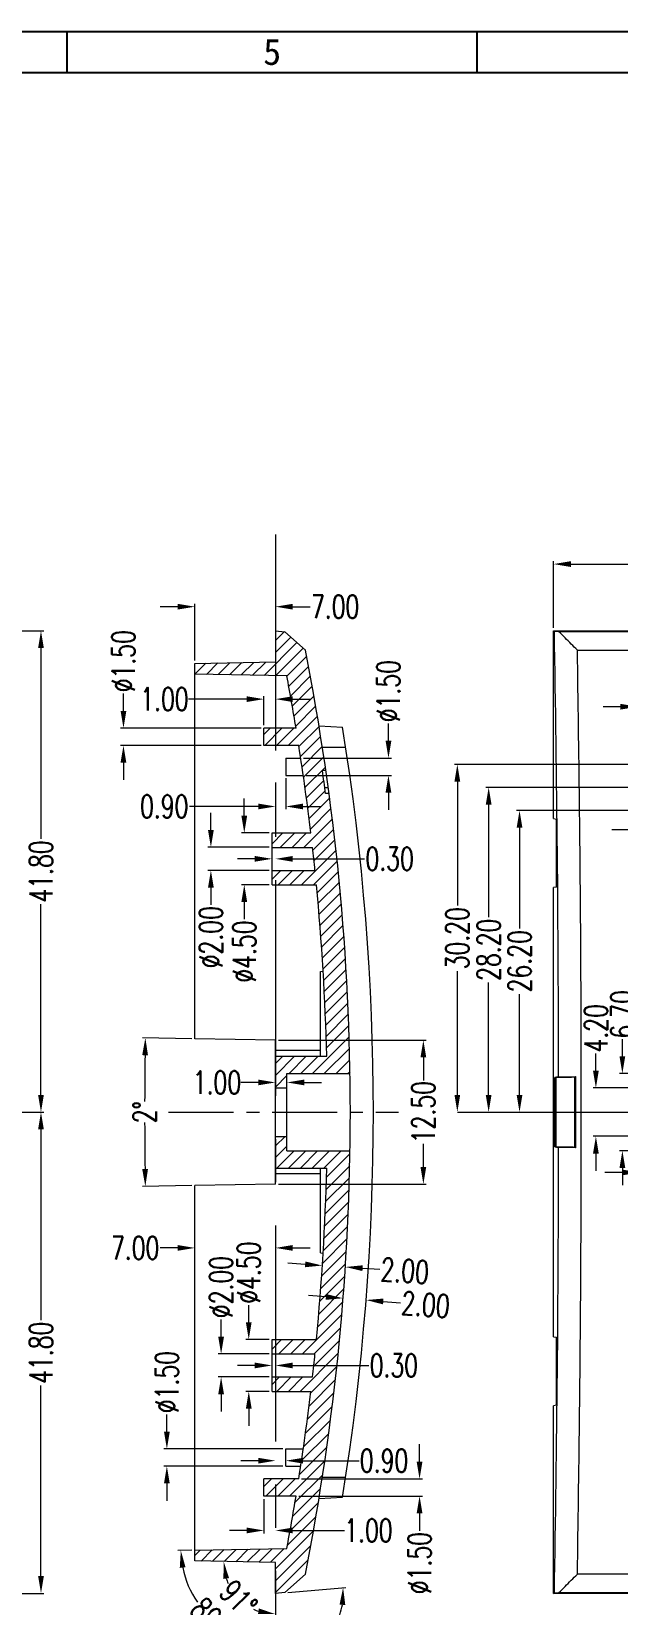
# Model space of a CAD drawing. Header units: millimetres. Extents: x 1179 to 2103, y 2567 to 2779.
# Drawn here: x 1949.9 to 2000.9, y 2638.7 to 2775.4 of the extents above; entities that cross this region are included whole.
import ezdxf
from ezdxf.enums import TextEntityAlignment as Align

# ---------------------------------------------------------------- set-up
doc = ezdxf.new("R2010")
doc.units = ezdxf.units.MM
doc.linetypes.add('CENTER', pattern=[0.6, 0.375, -0.075, 0.075, -0.075])
doc.layers.get('0').update_dxf_attribs({"linetype": 'CONTINUOUS'})
doc.layers.get('Defpoints').update_dxf_attribs({"linetype": 'CONTINUOUS'})
doc.layers.add('dim', color=82, linetype='CONTINUOUS', lineweight=9)
doc.layers.add('part', color=7, linetype='CONTINUOUS', lineweight=20)
doc.styles.get("Standard").update_dxf_attribs({"font": 'romans.shx', "width": 0.7})
doc.styles.add('宋体', font='SimSun.ttf', dxfattribs={"width": 0.7})
doc.dimstyles.new('02', dxfattribs={"dimscale": 0.5, "dimtxt": 4, "dimasz": 3, "dimexe": 0.5, "dimexo": 0.5, "dimgap": 0.09, "dimtad": 0, "dimzin": 0, "dimdsep": 46, "dimtxsty": 'Standard', "dimcen": 0, "dimclrd": 256, "dimclre": 256, "dimclrt": 6, "dimazin": 2, "dimtp": 0.01, "dimtm": 0.01, "dimtfac": 1, "dimtofl": 0, "dimtmove": 0, "dimatfit": 0, "dimfxl": 0, "dimtolj": 1, "dimtzin": 0, "dimlwd": -1, "dimlwe": -1, "dimarcsym": 0})

# ---------------------------------------------------------------- blocks, each defined once
blk = doc.blocks.new('ca3')
for p, q in [((210, 287), (210, 292)), ((260, 287), (260, 292))]:
    blk.add_line(p, q)
for points in [[(5, 292), (415, 292), (415, 5), (5, 5)], [(10, 287), (410, 287), (410, 10), (10, 10)]]:
    blk.add_lwpolyline(points, close=True)
at = {"style": '宋体'}
blk.add_text('5', height=3.2, dxfattribs=at).set_placement((235, 289.5), align=Align.MIDDLE)
blk = doc.blocks.new('*D354')
at = {"layer": 'Defpoints', "color": 0}
for p in [(3656.45, -1273.24), (3664.15, -1273.24), (3656.45, -1278.48)]:
    blk.add_point(p, dxfattribs=at)
at = {"layer": 'dim'}
for p, q in [((3656.45, -1273.49), (3656.45, -1278.73)), ((3664.15, -1273.49), (3664.15, -1278.73)), ((3654.95, -1278.48), (3653.45, -1278.48)), ((3665.65, -1278.48), (3667.15, -1278.48))]:
    blk.add_line(p, q, dxfattribs=at)
for points in [[(3654.95, -1278.23), (3654.95, -1278.73), (3656.45, -1278.48)], [(3665.65, -1278.23), (3665.65, -1278.73), (3664.15, -1278.48)]]:
    blk.add_solid(points, dxfattribs=at)
at = {"layer": 'dim', "color": 6, "insert": (3669.33, -1278.48), "char_height": 2, "attachment_point": 5}
blk.add_mtext('\\A1;7.70', dxfattribs=at)
blk = doc.blocks.new('*D333')
at = {"layer": 'Defpoints', "color": 0}
for p in [(3652.67, -1271.14), (3659.8, -1271.14), (3659.8, -1275.34)]:
    blk.add_point(p, dxfattribs=at)
at = {"layer": 'dim'}
for p, q in [((3652.67, -1269.64), (3652.67, -1268.14)), ((3659.55, -1271.14), (3652.42, -1271.14)), ((3659.55, -1275.34), (3652.42, -1275.34)), ((3652.67, -1276.84), (3652.67, -1278.34))]:
    blk.add_line(p, q, dxfattribs=at)
for points in [[(3652.42, -1269.64), (3652.92, -1269.64), (3652.67, -1271.14)], [(3652.42, -1276.84), (3652.92, -1276.84), (3652.67, -1275.34)]]:
    blk.add_solid(points, dxfattribs=at)
at = {"layer": 'dim', "color": 6, "insert": (3652.67, -1265.96), "char_height": 2, "attachment_point": 5, "rotation": 90}
blk.add_mtext('\\A1;4.20', dxfattribs=at)
blk = doc.blocks.new('*D334')
at = {"layer": 'Defpoints', "color": 0}
for p in [(3654.97, -1269.89), (3660.3, -1269.89), (3659.8, -1276.59)]:
    blk.add_point(p, dxfattribs=at)
at = {"layer": 'dim'}
for p, q in [((3654.97, -1268.39), (3654.97, -1266.89)), ((3660.05, -1269.89), (3654.72, -1269.89)), ((3659.55, -1276.59), (3654.72, -1276.59)), ((3654.97, -1278.09), (3654.97, -1279.59))]:
    blk.add_line(p, q, dxfattribs=at)
for points in [[(3654.72, -1268.39), (3655.22, -1268.39), (3654.97, -1269.89)], [(3654.72, -1278.09), (3655.22, -1278.09), (3654.97, -1276.59)]]:
    blk.add_solid(points, dxfattribs=at)
at = {"layer": 'dim', "color": 6, "insert": (3654.97, -1264.75), "char_height": 2, "attachment_point": 5, "rotation": 90}
blk.add_mtext('\\A1;6.70', dxfattribs=at)
blk = doc.blocks.new('*D335')
at = {"layer": 'Defpoints', "color": 0}
for p in [(3657.05, -1247.04), (3646.04, -1273.24), (3646.04, -1273.24)]:
    blk.add_point(p, dxfattribs=at)
at = {"layer": 'dim'}
for p, q in [((3656.8, -1247.04), (3645.79, -1247.04)), ((3646.04, -1248.54), (3646.04, -1257.3)), ((3646.04, -1271.74), (3646.04, -1262.99))]:
    blk.add_line(p, q, dxfattribs=at)
for points in [[(3645.79, -1248.54), (3646.29, -1248.54), (3646.04, -1247.04)], [(3645.79, -1271.74), (3646.29, -1271.74), (3646.04, -1273.24)]]:
    blk.add_solid(points, dxfattribs=at)
at = {"layer": 'dim', "color": 6, "insert": (3646.04, -1260.14), "char_height": 2, "attachment_point": 5, "rotation": 90}
blk.add_mtext('\\A1;26.20', dxfattribs=at)
blk = doc.blocks.new('*D336')
at = {"layer": 'Defpoints', "color": 0}
for p in [(3656.3, -1245.04), (3643.36, -1273.24), (3643.36, -1273.24)]:
    blk.add_point(p, dxfattribs=at)
at = {"layer": 'dim'}
for p, q in [((3656.05, -1245.04), (3643.11, -1245.04)), ((3643.36, -1246.54), (3643.36, -1256.3)), ((3643.36, -1271.74), (3643.36, -1261.99))]:
    blk.add_line(p, q, dxfattribs=at)
for points in [[(3643.11, -1246.54), (3643.61, -1246.54), (3643.36, -1245.04)], [(3643.11, -1271.74), (3643.61, -1271.74), (3643.36, -1273.24)]]:
    blk.add_solid(points, dxfattribs=at)
at = {"layer": 'dim', "color": 6, "insert": (3643.36, -1259.14), "char_height": 2, "attachment_point": 5, "rotation": 90}
blk.add_mtext('\\A1;28.20', dxfattribs=at)
blk = doc.blocks.new('*D337')
at = {"layer": 'Defpoints', "color": 0}
for p in [(3657.8, -1243.04), (3640.64, -1273.24), (3640.64, -1273.24)]:
    blk.add_point(p, dxfattribs=at)
at = {"layer": 'dim'}
for p, q in [((3657.55, -1243.04), (3640.39, -1243.04)), ((3640.64, -1244.54), (3640.64, -1255.3)), ((3640.64, -1271.74), (3640.64, -1260.99))]:
    blk.add_line(p, q, dxfattribs=at)
for points in [[(3640.39, -1244.54), (3640.89, -1244.54), (3640.64, -1243.04)], [(3640.39, -1271.74), (3640.89, -1271.74), (3640.64, -1273.24)]]:
    blk.add_solid(points, dxfattribs=at)
at = {"layer": 'dim', "color": 6, "insert": (3640.64, -1258.14), "char_height": 2, "attachment_point": 5, "rotation": 90}
blk.add_mtext('\\A1;30.20', dxfattribs=at)
blk = doc.blocks.new('*D338')
at = {"layer": 'Defpoints', "color": 0}
for p in [(3657.05, -1247.04), (3658.55, -1247.04), (3658.55, -1248.72)]:
    blk.add_point(p, dxfattribs=at)
at = {"layer": 'dim'}
for p, q in [((3657.05, -1247.29), (3657.05, -1248.97)), ((3658.55, -1247.29), (3658.55, -1248.97)), ((3655.55, -1248.72), (3654.05, -1248.72)), ((3660.05, -1248.72), (3661.55, -1248.72))]:
    blk.add_line(p, q, dxfattribs=at)
for points in [[(3655.55, -1248.47), (3655.55, -1248.97), (3657.05, -1248.72)], [(3660.05, -1248.47), (3660.05, -1248.97), (3658.55, -1248.72)]]:
    blk.add_solid(points, dxfattribs=at)
at = {"layer": 'dim', "color": 6, "insert": (3663.63, -1248.72), "char_height": 2, "attachment_point": 5}
blk.add_mtext('\\A1;1.50', dxfattribs=at)
blk = doc.blocks.new('*D339')
at = {"layer": 'Defpoints', "color": 0}
for p in [(3659.3, -1238.03), (3656.3, -1245.04), (3659.3, -1245.04)]:
    blk.add_point(p, dxfattribs=at)
at = {"layer": 'dim'}
for p, q in [((3654.8, -1238.03), (3653.3, -1238.03)), ((3656.3, -1244.79), (3656.3, -1237.78)), ((3659.3, -1244.79), (3659.3, -1237.78)), ((3660.8, -1238.03), (3662.3, -1238.03))]:
    blk.add_line(p, q, dxfattribs=at)
for points in [[(3654.8, -1237.78), (3654.8, -1238.28), (3656.3, -1238.03)], [(3660.8, -1237.78), (3660.8, -1238.28), (3659.3, -1238.03)]]:
    blk.add_solid(points, dxfattribs=at)
at = {"layer": 'dim', "color": 6, "insert": (3664.48, -1238.03), "char_height": 2, "attachment_point": 5}
blk.add_mtext('\\A1;3.00', dxfattribs=at)
blk = doc.blocks.new('*D344')
at = {"layer": 'Defpoints', "color": 0}
for p in [(3690.8, -1225.64), (3690.8, -1225.64), (3649, -1231.44)]:
    blk.add_point(p, dxfattribs=at)
at = {"layer": 'dim'}
for p, q in [((3649, -1231.19), (3649, -1225.39)), ((3650.5, -1225.64), (3667.06, -1225.64)), ((3689.3, -1225.64), (3672.75, -1225.64))]:
    blk.add_line(p, q, dxfattribs=at)
for points in [[(3650.5, -1225.39), (3650.5, -1225.89), (3649, -1225.64)], [(3689.3, -1225.39), (3689.3, -1225.89), (3690.8, -1225.64)]]:
    blk.add_solid(points, dxfattribs=at)
at = {"layer": 'dim', "color": 6, "insert": (3669.9, -1225.64), "char_height": 2, "attachment_point": 5}
blk.add_mtext('\\A1;41.80', dxfattribs=at)
blk = doc.blocks.new('*D292')
at = {"layer": 'Defpoints', "color": 0}
for p in [(3624.85, -1223.08), (3624.85, -1315.04), (3625.66, -1314.97), (3627.94, -1320.05), (3624.85, -1323.4)]:
    blk.add_point(p, dxfattribs=at)
at = {"layer": 'dim'}
blk.add_line((3625.91, -1314.95), (3630.96, -1314.51), dxfattribs=at)
for start, end in [(333.0426, 350.3696), (284.6304, 301.9574)]:
    blk.add_arc((3624.85, -1315.04), 5.89, start, end, dxfattribs=at)
for points in [[(3630.41, -1316.02), (3630.91, -1316.04), (3630.72, -1314.53)], [(3626.37, -1320.99), (3626.3, -1320.49), (3624.85, -1320.93)]]:
    blk.add_solid(points, dxfattribs=at)
at = {"layer": 'dim', "color": 6, "insert": (3629.19, -1319.02), "char_height": 2, "attachment_point": 5, "rotation": 47.5}
blk.add_mtext('\\A1;95°', dxfattribs=at)
blk = doc.blocks.new('*D291')
at = {"layer": 'Defpoints', "color": 0}
for p in [(3624.85, -1223.08), (3617.85, -1311.28), (3625.84, -1311.14), (3617.78, -1315.35), (3624.85, -1323.4)]:
    blk.add_point(p, dxfattribs=at)
at = {"layer": 'dim'}
blk.add_line((3617.6, -1311.28), (3616.38, -1311.31), dxfattribs=at)
for start, end in [(191.4704, 214.4294), (236.5706, 259.5296)]:
    blk.add_arc((3624.85, -1311.16), 8.22, start, end, dxfattribs=at)
for points in [[(3616.54, -1312.82), (3617.04, -1312.77), (3616.63, -1311.3)], [(3623.38, -1318.99), (3623.33, -1319.49), (3624.85, -1319.38)]]:
    blk.add_solid(points, dxfattribs=at)
at = {"layer": 'dim', "color": 6, "insert": (3619.09, -1317.02), "char_height": 2, "attachment_point": 5, "rotation": 315.5}
blk.add_mtext('\\A1;89°', dxfattribs=at)
blk = doc.blocks.new('*D290')
at = {"layer": 'Defpoints', "color": 0}
for p in [(3624.85, -1223.08), (3617.85, -1312.22), (3624.85, -1312.34), (3620.93, -1314.54), (3624.85, -1323.4)]:
    blk.add_point(p, dxfattribs=at)
at = {"layer": 'dim'}
for start, end in [(198.2065, 203.9471), (245.0529, 250.7935)]:
    blk.add_arc((3624.85, -1312.34), 4.5, start, end, dxfattribs=at)
for points in [[(3620.33, -1313.78), (3620.82, -1313.71), (3620.35, -1312.26)], [(3623.41, -1316.34), (3623.33, -1316.83), (3624.85, -1316.84)]]:
    blk.add_solid(points, dxfattribs=at)
at = {"layer": 'dim', "color": 6, "insert": (3621.64, -1315.49), "char_height": 2, "attachment_point": 5, "rotation": 314.5}
blk.add_mtext('\\A1;91°', dxfattribs=at)
blk = doc.blocks.new('*D289')
at = {"layer": 'Defpoints', "color": 0}
for p in [(3626.87, -1305.09), (3626.63, -1306.59), (3637.36, -1306.59)]:
    blk.add_point(p, dxfattribs=at)
at = {"layer": 'dim'}
for p, q in [((3637.36, -1303.59), (3637.36, -1302.09)), ((3627.12, -1305.09), (3637.61, -1305.09)), ((3626.88, -1306.59), (3637.61, -1306.59)), ((3637.36, -1308.09), (3637.36, -1309.59))]:
    blk.add_line(p, q, dxfattribs=at)
for points in [[(3637.11, -1303.59), (3637.61, -1303.59), (3637.36, -1305.09)], [(3637.11, -1308.09), (3637.61, -1308.09), (3637.36, -1306.59)]]:
    blk.add_solid(points, dxfattribs=at)
at = {"layer": 'dim', "color": 6, "insert": (3637.36, -1312.4), "char_height": 2, "attachment_point": 5, "rotation": 90}
blk.add_mtext('\\A1;%%c1.50', dxfattribs=at)
blk = doc.blocks.new('*D288')
at = {"layer": 'Defpoints', "color": 0}
for p in [(3615.42, -1302.49), (3625.75, -1302.49), (3625.75, -1303.99)]:
    blk.add_point(p, dxfattribs=at)
at = {"layer": 'dim'}
for p, q in [((3615.42, -1300.99), (3615.42, -1299.49)), ((3625.5, -1302.49), (3615.17, -1302.49)), ((3625.5, -1303.99), (3615.17, -1303.99)), ((3615.42, -1305.49), (3615.42, -1306.99))]:
    blk.add_line(p, q, dxfattribs=at)
for points in [[(3615.17, -1300.99), (3615.67, -1300.99), (3615.42, -1302.49)], [(3615.17, -1305.49), (3615.67, -1305.49), (3615.42, -1303.99)]]:
    blk.add_solid(points, dxfattribs=at)
at = {"layer": 'dim', "color": 6, "insert": (3615.42, -1296.68), "char_height": 2, "attachment_point": 5, "rotation": 90}
blk.add_mtext('\\A1;%%c1.50', dxfattribs=at)
blk = doc.blocks.new('*D287')
at = {"layer": 'Defpoints', "color": 0}
for p in [(3623.85, -1306.59), (3624.85, -1309.57), (3624.85, -1309.57)]:
    blk.add_point(p, dxfattribs=at)
at = {"layer": 'dim'}
for p, q in [((3623.85, -1306.84), (3623.85, -1309.82)), ((3622.35, -1309.57), (3620.85, -1309.57)), ((3626.35, -1309.57), (3630.84, -1309.57))]:
    blk.add_line(p, q, dxfattribs=at)
for points in [[(3622.35, -1309.32), (3622.35, -1309.82), (3623.85, -1309.57)], [(3626.35, -1309.32), (3626.35, -1309.82), (3624.85, -1309.57)]]:
    blk.add_solid(points, dxfattribs=at)
at = {"layer": 'dim', "color": 6, "insert": (3632.92, -1309.57), "char_height": 2, "attachment_point": 5}
blk.add_mtext('\\A1;1.00', dxfattribs=at)
blk = doc.blocks.new('*D286')
at = {"layer": 'Defpoints', "color": 0}
for p in [(3624.85, -1303.51), (3625.75, -1303.51), (3625.75, -1303.51)]:
    blk.add_point(p, dxfattribs=at)
at = {"layer": 'dim'}
for p, q in [((3623.35, -1303.51), (3621.85, -1303.51)), ((3627.25, -1303.51), (3632.11, -1303.51))]:
    blk.add_line(p, q, dxfattribs=at)
for points in [[(3623.35, -1303.26), (3623.35, -1303.76), (3624.85, -1303.51)], [(3627.25, -1303.26), (3627.25, -1303.76), (3625.75, -1303.51)]]:
    blk.add_solid(points, dxfattribs=at)
at = {"layer": 'dim', "color": 6, "insert": (3634.28, -1303.51), "char_height": 2, "attachment_point": 5}
blk.add_mtext('\\A1;0.90', dxfattribs=at)
blk = doc.blocks.new('*D285')
at = {"layer": 'Defpoints', "color": 0}
for p in [(3624.55, -1295.24), (3624.85, -1295.24), (3624.85, -1295.24)]:
    blk.add_point(p, dxfattribs=at)
at = {"layer": 'dim'}
for p, q in [((3623.05, -1295.24), (3621.55, -1295.24)), ((3626.35, -1295.24), (3632.95, -1295.24))]:
    blk.add_line(p, q, dxfattribs=at)
for points in [[(3623.05, -1294.99), (3623.05, -1295.49), (3624.55, -1295.24)], [(3626.35, -1294.99), (3626.35, -1295.49), (3624.85, -1295.24)]]:
    blk.add_solid(points, dxfattribs=at)
at = {"layer": 'dim', "color": 6, "insert": (3635.13, -1295.24), "char_height": 2, "attachment_point": 5}
blk.add_mtext('\\A1;0.30', dxfattribs=at)
blk = doc.blocks.new('*D284')
at = {"layer": 'Defpoints', "color": 0}
for p in [(3624.55, -1292.99), (3622.53, -1297.49), (3624.55, -1297.49)]:
    blk.add_point(p, dxfattribs=at)
at = {"layer": 'dim'}
for p, q in [((3622.53, -1291.49), (3622.53, -1289.99)), ((3624.3, -1292.99), (3622.28, -1292.99)), ((3624.3, -1297.49), (3622.28, -1297.49)), ((3622.53, -1298.99), (3622.53, -1300.49))]:
    blk.add_line(p, q, dxfattribs=at)
for points in [[(3622.28, -1291.49), (3622.78, -1291.49), (3622.53, -1292.99)], [(3622.28, -1298.99), (3622.78, -1298.99), (3622.53, -1297.49)]]:
    blk.add_solid(points, dxfattribs=at)
at = {"layer": 'dim', "color": 6, "insert": (3622.53, -1287.18), "char_height": 2, "attachment_point": 5, "rotation": 90}
blk.add_mtext('\\A1;%%c4.50', dxfattribs=at)
blk = doc.blocks.new('*D283')
at = {"layer": 'Defpoints', "color": 0}
for p in [(3624.55, -1294.24), (3620.13, -1296.24), (3624.55, -1296.24)]:
    blk.add_point(p, dxfattribs=at)
at = {"layer": 'dim'}
for p, q in [((3620.13, -1292.74), (3620.13, -1291.24)), ((3624.3, -1294.24), (3619.88, -1294.24)), ((3624.3, -1296.24), (3619.88, -1296.24)), ((3620.13, -1297.74), (3620.13, -1299.24))]:
    blk.add_line(p, q, dxfattribs=at)
for points in [[(3619.88, -1292.74), (3620.38, -1292.74), (3620.13, -1294.24)], [(3619.88, -1297.74), (3620.38, -1297.74), (3620.13, -1296.24)]]:
    blk.add_solid(points, dxfattribs=at)
at = {"layer": 'dim', "color": 6, "insert": (3620.13, -1288.43), "char_height": 2, "attachment_point": 5, "rotation": 90}
blk.add_mtext('\\A1;%%c2.00', dxfattribs=at)
blk = doc.blocks.new('*D282')
at = {"layer": 'Defpoints', "color": 0}
for p in [(3617.85, -1266.87), (3624.85, -1266.99), (3613.5, -1271.09), (3624.85, -1279.49), (3617.85, -1279.61)]:
    blk.add_point(p, dxfattribs=at)
at = {"layer": 'dim'}
for p, q in [((3617.6, -1266.86), (3613.3, -1266.79)), ((3617.6, -1279.62), (3613.3, -1279.69))]:
    blk.add_line(p, q, dxfattribs=at)
for start, end in [(179.2326, 179.8586), (180.1414, 180.7674)]:
    blk.add_arc((3982.91, -1273.24), 369.42, start, end, dxfattribs=at)
for points in [[(3613.28, -1268.29), (3613.78, -1268.3), (3613.55, -1266.79)], [(3613.78, -1278.18), (3613.28, -1278.19), (3613.55, -1279.69)]]:
    blk.add_solid(points, dxfattribs=at)
at = {"layer": 'dim', "color": 6, "insert": (3613.49, -1273.24), "char_height": 2, "attachment_point": 5, "rotation": 90}
blk.add_mtext('\\A1;2°', dxfattribs=at)
blk = doc.blocks.new('*D281')
at = {"layer": 'Defpoints', "color": 0}
for p in [(3624.85, -1266.99), (3624.85, -1279.49), (3637.69, -1279.49)]:
    blk.add_point(p, dxfattribs=at)
at = {"layer": 'dim'}
for p, q in [((3625.1, -1266.99), (3637.94, -1266.99)), ((3637.69, -1268.49), (3637.69, -1270.5)), ((3637.69, -1277.99), (3637.69, -1275.99)), ((3625.1, -1279.49), (3637.94, -1279.49))]:
    blk.add_line(p, q, dxfattribs=at)
for points in [[(3637.44, -1268.49), (3637.94, -1268.49), (3637.69, -1266.99)], [(3637.44, -1277.99), (3637.94, -1277.99), (3637.69, -1279.49)]]:
    blk.add_solid(points, dxfattribs=at)
at = {"layer": 'dim', "color": 6, "insert": (3637.69, -1273.24), "char_height": 2, "attachment_point": 5, "rotation": 90}
blk.add_mtext('\\A1;12.50', dxfattribs=at)
blk = doc.blocks.new('*D280')
at = {"layer": 'Defpoints', "color": 0}
for p in [(3630.72, -1289.4), (3632.72, -1289.56), (3632.72, -1289.56)]:
    blk.add_point(p, dxfattribs=at)
at = {"layer": 'dim'}
for p, q in [((3629.23, -1289.29), (3627.73, -1289.17)), ((3634.21, -1289.68), (3635.71, -1289.79))]:
    blk.add_line(p, q, dxfattribs=at)
for points in [[(3629.25, -1289.04), (3629.21, -1289.54), (3630.72, -1289.4)], [(3634.23, -1289.43), (3634.19, -1289.93), (3632.72, -1289.56)]]:
    blk.add_solid(points, dxfattribs=at)
at = {"layer": 'dim', "color": 6, "insert": (3637.88, -1289.96), "char_height": 2, "attachment_point": 5, "rotation": 355.5433}
blk.add_mtext('\\A1;2.00', dxfattribs=at)
blk = doc.blocks.new('*D279')
at = {"layer": 'Defpoints', "color": 0}
for p in [(3628.92, -1286.56), (3630.92, -1286.69), (3630.92, -1286.69)]:
    blk.add_point(p, dxfattribs=at)
at = {"layer": 'dim'}
for p, q in [((3627.42, -1286.46), (3625.93, -1286.37)), ((3632.41, -1286.79), (3633.91, -1286.88))]:
    blk.add_line(p, q, dxfattribs=at)
for points in [[(3627.44, -1286.21), (3627.41, -1286.71), (3628.92, -1286.56)], [(3632.43, -1286.54), (3632.4, -1287.04), (3630.92, -1286.69)]]:
    blk.add_solid(points, dxfattribs=at)
at = {"layer": 'dim', "color": 6, "insert": (3636.08, -1287.02), "char_height": 2, "attachment_point": 5, "rotation": 356.2928}
blk.add_mtext('\\A1;2.00', dxfattribs=at)
blk = doc.blocks.new('*D278')
at = {"layer": 'Defpoints', "color": 0}
for p in [(3617.85, -1285.03), (3624.85, -1285.03), (3624.85, -1285.03)]:
    blk.add_point(p, dxfattribs=at)
at = {"layer": 'dim'}
for p, q in [((3616.35, -1285.03), (3614.85, -1285.03)), ((3626.35, -1285.03), (3627.85, -1285.03))]:
    blk.add_line(p, q, dxfattribs=at)
for points in [[(3616.35, -1284.78), (3616.35, -1285.28), (3617.85, -1285.03)], [(3626.35, -1284.78), (3626.35, -1285.28), (3624.85, -1285.03)]]:
    blk.add_solid(points, dxfattribs=at)
at = {"layer": 'dim', "color": 6, "insert": (3612.67, -1285.03), "char_height": 2, "attachment_point": 5}
blk.add_mtext('\\A1;7.00', dxfattribs=at)
blk = doc.blocks.new('*D277')
at = {"layer": 'Defpoints', "color": 0}
for p in [(3624.85, -1270.66), (3624.85, -1270.66), (3625.85, -1270.66)]:
    blk.add_point(p, dxfattribs=at)
at = {"layer": 'dim'}
for p, q in [((3623.35, -1270.66), (3621.85, -1270.66)), ((3627.35, -1270.66), (3628.85, -1270.66))]:
    blk.add_line(p, q, dxfattribs=at)
for points in [[(3623.35, -1270.41), (3623.35, -1270.91), (3624.85, -1270.66)], [(3627.35, -1270.41), (3627.35, -1270.91), (3625.85, -1270.66)]]:
    blk.add_solid(points, dxfattribs=at)
at = {"layer": 'dim', "color": 6, "insert": (3619.77, -1270.66), "char_height": 2, "attachment_point": 5}
blk.add_mtext('\\A1;1.00', dxfattribs=at)
blk = doc.blocks.new('*D276')
at = {"layer": 'Defpoints', "color": 0}
for p in [(3624.55, -1251.24), (3624.85, -1251.24), (3624.85, -1251.24)]:
    blk.add_point(p, dxfattribs=at)
at = {"layer": 'dim'}
for p, q in [((3623.05, -1251.24), (3621.55, -1251.24)), ((3626.35, -1251.24), (3632.58, -1251.24))]:
    blk.add_line(p, q, dxfattribs=at)
for points in [[(3623.05, -1250.99), (3623.05, -1251.49), (3624.55, -1251.24)], [(3626.35, -1250.99), (3626.35, -1251.49), (3624.85, -1251.24)]]:
    blk.add_solid(points, dxfattribs=at)
at = {"layer": 'dim', "color": 6, "insert": (3634.76, -1251.24), "char_height": 2, "attachment_point": 5}
blk.add_mtext('\\A1;0.30', dxfattribs=at)
blk = doc.blocks.new('*D275')
at = {"layer": 'Defpoints', "color": 0}
for p in [(3624.55, -1248.99), (3622.14, -1253.49), (3624.55, -1253.49)]:
    blk.add_point(p, dxfattribs=at)
at = {"layer": 'dim'}
for p, q in [((3622.14, -1247.49), (3622.14, -1245.99)), ((3624.3, -1248.99), (3621.89, -1248.99)), ((3624.3, -1253.49), (3621.89, -1253.49)), ((3622.14, -1254.99), (3622.14, -1256.49))]:
    blk.add_line(p, q, dxfattribs=at)
for points in [[(3621.89, -1247.49), (3622.39, -1247.49), (3622.14, -1248.99)], [(3621.89, -1254.99), (3622.39, -1254.99), (3622.14, -1253.49)]]:
    blk.add_solid(points, dxfattribs=at)
at = {"layer": 'dim', "color": 6, "insert": (3622.14, -1259.3), "char_height": 2, "attachment_point": 5, "rotation": 90}
blk.add_mtext('\\A1;%%c4.50', dxfattribs=at)
blk = doc.blocks.new('*D274')
at = {"layer": 'Defpoints', "color": 0}
for p in [(3624.55, -1250.24), (3619.24, -1252.24), (3624.55, -1252.24)]:
    blk.add_point(p, dxfattribs=at)
at = {"layer": 'dim'}
for p, q in [((3619.24, -1248.74), (3619.24, -1247.24)), ((3624.3, -1250.24), (3618.99, -1250.24)), ((3624.3, -1252.24), (3618.99, -1252.24)), ((3619.24, -1253.74), (3619.24, -1255.24))]:
    blk.add_line(p, q, dxfattribs=at)
for points in [[(3618.99, -1248.74), (3619.49, -1248.74), (3619.24, -1250.24)], [(3618.99, -1253.74), (3619.49, -1253.74), (3619.24, -1252.24)]]:
    blk.add_solid(points, dxfattribs=at)
at = {"layer": 'dim', "color": 6, "insert": (3619.24, -1258.05), "char_height": 2, "attachment_point": 5, "rotation": 90}
blk.add_mtext('\\A1;%%c2.00', dxfattribs=at)
blk = doc.blocks.new('*D272')
at = {"layer": 'Defpoints', "color": 0}
for p in [(3611.65, -1239.89), (3623.85, -1239.89), (3623.85, -1241.39)]:
    blk.add_point(p, dxfattribs=at)
at = {"layer": 'dim'}
for p, q in [((3611.65, -1238.39), (3611.65, -1236.89)), ((3623.6, -1239.89), (3611.4, -1239.89)), ((3623.6, -1241.39), (3611.4, -1241.39)), ((3611.65, -1242.89), (3611.65, -1244.39))]:
    blk.add_line(p, q, dxfattribs=at)
for points in [[(3611.4, -1238.39), (3611.9, -1238.39), (3611.65, -1239.89)], [(3611.4, -1242.89), (3611.9, -1242.89), (3611.65, -1241.39)]]:
    blk.add_solid(points, dxfattribs=at)
at = {"layer": 'dim', "color": 6, "insert": (3611.65, -1234.08), "char_height": 2, "attachment_point": 5, "rotation": 90}
blk.add_mtext('\\A1;%%c1.50', dxfattribs=at)
blk = doc.blocks.new('*D271')
at = {"layer": 'Defpoints', "color": 0}
for p in [(3627.03, -1242.49), (3634.66, -1242.49), (3627.25, -1243.99)]:
    blk.add_point(p, dxfattribs=at)
at = {"layer": 'dim'}
for p, q in [((3634.66, -1240.99), (3634.66, -1239.49)), ((3627.28, -1242.49), (3634.91, -1242.49)), ((3627.5, -1243.99), (3634.91, -1243.99)), ((3634.66, -1245.49), (3634.66, -1246.99))]:
    blk.add_line(p, q, dxfattribs=at)
for points in [[(3634.41, -1240.99), (3634.91, -1240.99), (3634.66, -1242.49)], [(3634.41, -1245.49), (3634.91, -1245.49), (3634.66, -1243.99)]]:
    blk.add_solid(points, dxfattribs=at)
at = {"layer": 'dim', "color": 6, "insert": (3634.66, -1236.68), "char_height": 2, "attachment_point": 5, "rotation": 90}
blk.add_mtext('\\A1;%%c1.50', dxfattribs=at)
blk = doc.blocks.new('*D270')
at = {"layer": 'Defpoints', "color": 0}
for p in [(3625.75, -1243.99), (3624.85, -1244.37), (3624.85, -1246.69)]:
    blk.add_point(p, dxfattribs=at)
at = {"layer": 'dim'}
for p, q in [((3624.85, -1244.62), (3624.85, -1246.94)), ((3625.75, -1244.24), (3625.75, -1246.94)), ((3623.35, -1246.69), (3617.37, -1246.69)), ((3627.25, -1246.69), (3628.75, -1246.69))]:
    blk.add_line(p, q, dxfattribs=at)
for points in [[(3623.35, -1246.44), (3623.35, -1246.94), (3624.85, -1246.69)], [(3627.25, -1246.44), (3627.25, -1246.94), (3625.75, -1246.69)]]:
    blk.add_solid(points, dxfattribs=at)
at = {"layer": 'dim', "color": 6, "insert": (3615.19, -1246.69), "char_height": 2, "attachment_point": 5}
blk.add_mtext('\\A1;0.90', dxfattribs=at)
blk = doc.blocks.new('*D269')
at = {"layer": 'Defpoints', "color": 0}
for p in [(3624.85, -1237.37), (3624.85, -1237.37), (3623.85, -1239.89)]:
    blk.add_point(p, dxfattribs=at)
at = {"layer": 'dim'}
for p, q in [((3623.85, -1239.64), (3623.85, -1237.12)), ((3622.35, -1237.37), (3617.29, -1237.37)), ((3626.35, -1237.37), (3627.85, -1237.37))]:
    blk.add_line(p, q, dxfattribs=at)
for points in [[(3622.35, -1237.12), (3622.35, -1237.62), (3623.85, -1237.37)], [(3626.35, -1237.12), (3626.35, -1237.62), (3624.85, -1237.37)]]:
    blk.add_solid(points, dxfattribs=at)
at = {"layer": 'dim', "color": 6, "insert": (3615.21, -1237.37), "char_height": 2, "attachment_point": 5}
blk.add_mtext('\\A1;1.00', dxfattribs=at)
blk = doc.blocks.new('*D268')
at = {"layer": 'Defpoints', "color": 0}
for p in [(3624.85, -1229.34), (3624.85, -1229.34), (3617.85, -1234.26)]:
    blk.add_point(p, dxfattribs=at)
at = {"layer": 'dim'}
for p, q in [((3616.35, -1229.34), (3614.85, -1229.34)), ((3617.85, -1234.01), (3617.85, -1229.09)), ((3626.35, -1229.34), (3627.85, -1229.34))]:
    blk.add_line(p, q, dxfattribs=at)
for points in [[(3616.35, -1229.09), (3616.35, -1229.59), (3617.85, -1229.34)], [(3626.35, -1229.09), (3626.35, -1229.59), (3624.85, -1229.34)]]:
    blk.add_solid(points, dxfattribs=at)
at = {"layer": 'dim', "color": 6, "insert": (3630.03, -1229.34), "char_height": 2, "attachment_point": 5}
blk.add_mtext('\\A1;7.00', dxfattribs=at)
blk = doc.blocks.new('*D234')
at = {"layer": 'Defpoints', "color": 0}
for p in [(3604.49, -1273.24), (3604.49, -1273.24), (3590.33, -1315.04)]:
    blk.add_point(p, dxfattribs=at)
at = {"layer": 'dim'}
for p, q in [((3604.49, -1274.74), (3604.49, -1291.3)), ((3604.49, -1313.54), (3604.49, -1296.99)), ((3590.58, -1315.04), (3604.74, -1315.04))]:
    blk.add_line(p, q, dxfattribs=at)
for points in [[(3604.24, -1274.74), (3604.74, -1274.74), (3604.49, -1273.24)], [(3604.24, -1313.54), (3604.74, -1313.54), (3604.49, -1315.04)]]:
    blk.add_solid(points, dxfattribs=at)
at = {"layer": 'dim', "color": 6, "insert": (3604.49, -1294.14), "char_height": 2, "attachment_point": 5, "rotation": 90}
blk.add_mtext('\\A1;41.80', dxfattribs=at)
blk = doc.blocks.new('*D233')
at = {"layer": 'Defpoints', "color": 0}
for p in [(3590.33, -1231.44), (3602.08, -1273.24), (3604.49, -1273.24)]:
    blk.add_point(p, dxfattribs=at)
at = {"layer": 'dim'}
for p, q in [((3590.58, -1231.44), (3604.74, -1231.44)), ((3604.49, -1232.94), (3604.49, -1249.5)), ((3604.49, -1271.74), (3604.49, -1255.19)), ((3602.33, -1273.24), (3604.74, -1273.24))]:
    blk.add_line(p, q, dxfattribs=at)
for points in [[(3604.24, -1232.94), (3604.74, -1232.94), (3604.49, -1231.44)], [(3604.24, -1271.74), (3604.74, -1271.74), (3604.49, -1273.24)]]:
    blk.add_solid(points, dxfattribs=at)
at = {"layer": 'dim', "color": 6, "insert": (3604.49, -1252.34), "char_height": 2, "attachment_point": 5, "rotation": 90}
blk.add_mtext('\\A1;41.80', dxfattribs=at)

msp = doc.modelspace()

# ---------------------------------------------------------------- linework, layer by layer
at = {"layer": 'part', "color": 1, "linetype": 'CENTER', "ltscale": 50}
for p, q in [((1971.104, 2731.75), (1971.104, 2631.43)), ((1986.897, 2681.59), (2087.217, 2681.59))]:
    msp.add_line(p, q, dxfattribs=at)
at = {"layer": 'part', "color": 7, "linetype": 'Continuous'}
for p, q in [((1971.104, 2723.39), (1971.914, 2723.319)), ((1971.104, 2723.39), (1971.104, 2720.69)), ((1973.702, 2721.713), (1971.914, 2723.319)), ((1995.257, 2723.39), (2078.857, 2723.39)), ((1995.257, 2723.39), (1995.293, 2723.355)), ((1995.257, 2707.09), (1995.257, 2723.39)), ((2078.394, 2723.319), (1995.721, 2723.319)), ((1964.104, 2720.568), (1971.104, 2720.69)), ((1964.104, 2687.962), (1964.104, 2720.568)), ((1997.317, 2721.713), (2076.797, 2721.713)), ((1972.092, 2719.489), (1964.104, 2719.629)), ((1974.885, 2715.14), (1976.928, 2715.033)), ((1972.891, 2714.94), (1970.104, 2714.94)), ((1970.104, 2713.44), (1970.104, 2714.94)), ((1973.131, 2713.44), (1970.104, 2713.44)), ((1972.004, 2712.34), (1973.283, 2712.34)), ((1972.004, 2712.34), (1972.004, 2710.84)), ((1975.18, 2713.29), (1977.202, 2713.289)), ((1975.482, 2711.257), (1975.179, 2711.257)), ((1972.004, 2710.84), (1973.521, 2710.84)), ((1975.385, 2709.79), (1975.688, 2709.79)), ((1975.76, 2709.256), (1975.458, 2709.256)), ((1995.257, 2707.09), (1995.502, 2707.041)), ((1995.502, 2701.139), (1995.502, 2707.041)), ((1970.804, 2705.84), (1974.176, 2705.84)), ((1970.804, 2701.34), (1970.804, 2705.84)), ((1970.804, 2704.59), (1974.32, 2704.59)), ((1970.804, 2702.59), (1974.535, 2702.59)), ((1970.804, 2701.34), (1974.659, 2701.34)), ((1995.502, 2701.139), (1995.257, 2701.09)), ((1995.257, 2662.09), (1995.257, 2701.09)), ((1975.004, 2693.815), (1975.228, 2693.827)), ((1975.004, 2686.44), (1975.004, 2693.815)), ((1971.104, 2687.84), (1964.104, 2687.962)), ((1971.104, 2675.34), (1971.104, 2687.84)), ((1975.004, 2686.94), (1971.104, 2686.94)), ((1971.104, 2686.44), (1975.551, 2686.44)), ((1972.104, 2684.94), (1977.581, 2684.94)), ((1972.104, 2678.24), (1972.104, 2684.94)), ((1971.104, 2683.69), (1972.104, 2683.69)), ((1995.664, 2684.651), (1995.357, 2684.59)), ((1995.357, 2684.59), (1995.457, 2684.59)), ((1995.457, 2684.59), (1995.457, 2678.59)), ((1995.664, 2684.651), (1997.142, 2684.675)), ((1997.086, 2684.618), (1997.142, 2684.675)), ((1971.104, 2679.49), (1972.104, 2679.49)), ((1972.104, 2678.24), (1977.581, 2678.24)), ((1995.357, 2678.59), (1995.457, 2678.59)), ((1995.357, 2678.59), (1995.664, 2678.529)), ((1997.142, 2678.505), (1995.664, 2678.529)), ((1997.142, 2678.505), (1997.086, 2678.562)), ((1971.104, 2676.74), (1975.551, 2676.74)), ((1975.004, 2669.365), (1975.004, 2676.74)), ((1971.104, 2675.34), (1964.104, 2675.218)), ((1975.004, 2676.24), (1971.104, 2676.24)), ((1964.104, 2642.612), (1964.104, 2675.218)), ((1975.004, 2669.365), (1975.234, 2669.353)), ((1970.804, 2657.34), (1970.804, 2661.84)), ((1970.804, 2661.84), (1974.659, 2661.84)), ((1995.257, 2662.09), (1995.502, 2662.041)), ((1995.502, 2656.139), (1995.502, 2662.041)), ((1970.804, 2660.59), (1974.535, 2660.59)), ((1970.804, 2658.59), (1974.32, 2658.59)), ((1970.804, 2657.34), (1974.176, 2657.34)), ((1995.502, 2656.139), (1995.257, 2656.09)), ((1995.257, 2639.79), (1995.257, 2656.09)), ((1972.004, 2652.34), (1973.521, 2652.34)), ((1972.004, 2650.84), (1972.004, 2652.34)), ((1972.004, 2650.84), (1973.3, 2650.84)), ((1970.104, 2648.24), (1970.104, 2649.74)), ((1973.131, 2649.74), (1970.104, 2649.74)), ((1975.179, 2649.89), (1977.202, 2649.891)), ((1972.891, 2648.24), (1970.104, 2648.24)), ((1974.885, 2648.04), (1976.928, 2648.147)), ((1964.104, 2643.551), (1972.092, 2643.691)), ((1971.104, 2642.49), (1964.104, 2642.612)), ((1971.104, 2639.79), (1971.104, 2642.49)), ((1973.702, 2641.467), (1971.914, 2639.861)), ((2076.797, 2641.467), (1997.317, 2641.467)), ((1971.914, 2639.861), (1971.104, 2639.79)), ((1995.257, 2639.79), (1995.293, 2639.825)), ((2078.857, 2639.79), (1995.257, 2639.79)), ((1995.721, 2639.861), (2078.394, 2639.861))]:
    msp.add_line(p, q, dxfattribs=at)
at = {"layer": 'part', "color": 5, "linetype": 'Continuous'}
for p, q in [((1971.104, 2722.541), (1971.885, 2723.322)), ((1970.128, 2719.524), (1972.973, 2722.368)), ((1971.104, 2721.52), (1972.435, 2722.851)), ((1971.131, 2719.506), (1973.51, 2721.885)), ((1964.11, 2719.629), (1965.066, 2720.585)), ((1965.113, 2719.611), (1966.105, 2720.603)), ((1966.116, 2719.594), (1967.144, 2720.621)), ((1967.119, 2719.576), (1968.182, 2720.639)), ((1968.122, 2719.559), (1969.221, 2720.657)), ((1969.125, 2719.541), (1970.259, 2720.675)), ((1972.099, 2719.453), (1973.806, 2721.16)), ((1972.255, 2718.589), (1973.967, 2720.301)), ((1972.412, 2717.725), (1974.128, 2719.442)), ((1972.565, 2716.858), (1974.29, 2718.582)), ((1972.713, 2715.985), (1974.443, 2717.715)), ((1972.861, 2715.113), (1974.592, 2716.843)), ((1972.209, 2713.44), (1974.74, 2715.971)), ((1973.144, 2713.355), (1974.889, 2715.099)), ((1970.104, 2714.397), (1970.647, 2714.94)), ((1970.168, 2713.44), (1971.668, 2714.94)), ((1971.188, 2713.44), (1972.688, 2714.94)), ((1973.278, 2712.468), (1975.029, 2714.219)), ((1973.412, 2711.582), (1975.164, 2713.334)), ((1973.54, 2710.689), (1975.3, 2712.449)), ((1973.666, 2709.795), (1975.435, 2711.563)), ((1973.789, 2708.897), (1975.299, 2710.407)), ((1973.908, 2707.995), (1975.423, 2709.51)), ((1974.023, 2707.09), (1975.806, 2708.873)), ((1973.564, 2704.59), (1976.023, 2707.049)), ((1974.134, 2706.181), (1975.915, 2707.961)), ((1970.804, 2704.892), (1971.753, 2705.84)), ((1971.523, 2704.59), (1972.773, 2705.84)), ((1972.544, 2704.59), (1973.794, 2705.84)), ((1974.347, 2704.352), (1976.132, 2706.137)), ((1973.376, 2701.34), (1976.349, 2704.314)), ((1974.447, 2703.432), (1976.241, 2705.225)), ((1974.396, 2701.34), (1976.458, 2703.402)), ((1970.804, 2701.83), (1971.564, 2702.59)), ((1971.335, 2701.34), (1972.585, 2702.59)), ((1972.355, 2701.34), (1973.605, 2702.59)), ((1974.718, 2700.641), (1976.548, 2702.472)), ((1974.797, 2699.699), (1976.632, 2701.535)), ((1974.875, 2698.757), (1976.716, 2700.598)), ((1974.954, 2697.815), (1976.8, 2699.661)), ((1975.033, 2696.874), (1976.883, 2698.724)), ((1975.106, 2695.927), (1976.967, 2697.788)), ((1975.162, 2694.962), (1977.045, 2696.845)), ((1975.218, 2693.998), (1977.103, 2695.882)), ((1975.274, 2693.033), (1977.16, 2694.919)), ((1975.33, 2692.069), (1977.218, 2693.956)), ((1975.386, 2691.104), (1977.275, 2692.993)), ((1975.429, 2690.126), (1977.333, 2692.03)), ((1975.468, 2689.145), (1977.39, 2691.067)), ((1975.501, 2688.158), (1977.43, 2690.087)), ((1975.53, 2687.166), (1977.467, 2689.103)), ((1974.325, 2684.94), (1977.505, 2688.12)), ((1971.104, 2684.781), (1972.763, 2686.44)), ((1971.104, 2685.802), (1971.743, 2686.44)), ((1972.284, 2684.94), (1973.784, 2686.44)), ((1973.304, 2684.94), (1974.804, 2686.44)), ((1975.345, 2684.94), (1977.53, 2687.125)), ((1976.366, 2684.94), (1977.554, 2686.128)), ((1977.386, 2684.94), (1977.577, 2685.131)), ((1971.104, 2683.761), (1972.104, 2684.761)), ((1972.054, 2683.69), (1972.104, 2683.74)), ((1971.104, 2678.658), (1971.936, 2679.49)), ((1971.104, 2677.638), (1972.104, 2678.638)), ((1971.227, 2676.74), (1972.727, 2678.24)), ((1972.248, 2676.74), (1973.748, 2678.24)), ((1973.268, 2676.74), (1974.768, 2678.24)), ((1974.289, 2676.74), (1975.789, 2678.24)), ((1975.309, 2676.74), (1976.809, 2678.24)), ((1975.494, 2674.884), (1977.549, 2676.938)), ((1975.527, 2675.937), (1977.575, 2677.985)), ((1975.462, 2673.831), (1977.523, 2675.892)), ((1975.414, 2672.763), (1977.496, 2674.845)), ((1975.314, 2670.622), (1977.411, 2672.718)), ((1975.366, 2671.694), (1977.457, 2673.785)), ((1975.245, 2669.532), (1977.365, 2671.652)), ((1975.176, 2668.443), (1977.314, 2670.58)), ((1975.107, 2667.353), (1977.242, 2669.488)), ((1974.942, 2665.146), (1977.098, 2667.303)), ((1975.037, 2666.262), (1977.17, 2668.395)), ((1974.846, 2664.031), (1977.026, 2666.211)), ((1974.751, 2662.915), (1976.954, 2665.118)), ((1973.447, 2660.59), (1976.851, 2663.994)), ((1970.804, 2661.009), (1971.635, 2661.84)), ((1971.406, 2660.59), (1972.656, 2661.84)), ((1972.426, 2660.59), (1973.676, 2661.84)), ((1974.423, 2659.525), (1976.64, 2661.742)), ((1974.467, 2660.59), (1976.745, 2662.868)), ((1973.258, 2657.34), (1976.534, 2660.616)), ((1974.162, 2657.223), (1976.429, 2659.49)), ((1970.804, 2657.948), (1971.447, 2658.59)), ((1971.217, 2657.34), (1972.467, 2658.59)), ((1972.238, 2657.34), (1973.488, 2658.59)), ((1974.018, 2656.059), (1976.292, 2658.333)), ((1973.869, 2654.889), (1976.151, 2657.171)), ((1973.545, 2652.524), (1975.869, 2654.848)), ((1973.713, 2653.713), (1976.01, 2656.01)), ((1973.372, 2651.331), (1975.728, 2653.686)), ((1973.19, 2650.128), (1975.555, 2652.493)), ((1972.323, 2648.24), (1975.381, 2651.298)), ((1970.104, 2649.083), (1970.761, 2649.74)), ((1970.281, 2648.24), (1971.781, 2649.74)), ((1971.302, 2648.24), (1972.802, 2649.74)), ((1972.798, 2647.695), (1975.207, 2650.104)), ((1972.59, 2646.466), (1975.017, 2648.893)), ((1972.371, 2645.227), (1974.814, 2647.67)), ((1972.145, 2643.98), (1974.611, 2646.446)), ((1971.104, 2641.919), (1974.4, 2645.215)), ((1971.104, 2640.899), (1974.167, 2643.961)), ((1964.104, 2643.083), (1964.581, 2643.56)), ((1964.644, 2642.603), (1965.619, 2643.578)), ((1965.647, 2642.585), (1966.658, 2643.596)), ((1966.65, 2642.568), (1967.696, 2643.614)), ((1967.653, 2642.55), (1968.735, 2643.632)), ((1968.656, 2642.533), (1969.774, 2643.65)), ((1969.659, 2642.515), (1970.812, 2643.668)), ((1970.662, 2642.498), (1971.851, 2643.686)), ((1971.104, 2639.878), (1973.933, 2642.707))]:
    msp.add_line(p, q, dxfattribs=at)
at = {"layer": 'part', "color": 1, "linetype": 'CENTER', "ltscale": 15}
msp.add_line((1961.83, 2681.59), (1981.782, 2681.59), dxfattribs=at)
at = {"layer": 'part', "color": 7, "linetype": 'Continuous'}
for radius, start, end in [(208, 348.8781, 11.1219), (206, 9.3168, 10.60151), (210, 350.83652, 9.16348), (206, 6.76045, 8.89427), (207.7, 7.65471, 8.21188), (206, 5.851, 6.41047), (206, 1.34908, 5.50161), (206, 354.49839, 358.65092), (206, 353.58953, 354.149), (206, 351.10573, 353.23955), (206, 349.39849, 350.6832)]:
    msp.add_arc((1769.608, 2681.59), radius, start, end, dxfattribs=at)
for points in [[(1995.721, 2723.319), (1995.578, 2723.331), (1995.435, 2723.343), (1995.293, 2723.355)], [(1995.293, 2723.355), (1995.558, 2704.104), (1995.664, 2684.651)], [(1997.317, 2721.713), (1996.783, 2722.248), (1996.25, 2722.784), (1995.721, 2723.319)], [(1997.321, 2641.467), (1997.505, 2654.714), (1997.622, 2668.118), (1997.662, 2681.59), (1997.622, 2695.062), (1997.505, 2708.466), (1997.321, 2721.713)], [(1995.357, 2678.59), (1995.362, 2680.59), (1995.362, 2682.59), (1995.357, 2684.59)], [(1997.086, 2684.618), (1996.542, 2684.609), (1995.999, 2684.599), (1995.457, 2684.59)], [(1997.086, 2678.562), (1997.087, 2680.58), (1997.087, 2682.6), (1997.086, 2684.618)], [(1997.142, 2684.675), (1997.143, 2682.618), (1997.143, 2680.562), (1997.142, 2678.505)], [(1995.664, 2678.529), (1995.558, 2659.076), (1995.293, 2639.825)], [(1995.457, 2678.59), (1995.999, 2678.581), (1996.542, 2678.571), (1997.086, 2678.562)], [(1995.721, 2639.861), (1996.25, 2640.395), (1996.782, 2640.931), (1997.317, 2641.467)], [(1995.293, 2639.825), (1995.435, 2639.837), (1995.578, 2639.849), (1995.721, 2639.861)]]:
    msp.add_spline(points, degree=3, dxfattribs=at)

# ---------------------------------------------------------------- block references
at = {"xscale": 0.712500000000091, "yscale": 0.712500000000091, "zscale": 0.7124999999999999}
msp.add_blockref('ca3', (1803.381, 2567.397), dxfattribs=at)

# ---------------------------------------------------------------- dimensions: what is measured, and where the dimension line sits
at = {"layer": 'dim'}
for base, line1, line2, picture, middle, set_off in [((1964.034, 2639.481), ((1971.104, 2731.75), (1971.104, 2631.43)), ((1964.104, 2643.551), (1972.092, 2643.691)), '*D291', (1965.343, 2637.811), (-1653.744, 3954.831)), ((1967.185, 2640.288), ((1971.104, 2731.75), (1971.104, 2631.43)), ((1971.104, 2642.49), (1964.104, 2642.612)), '*D290', (1967.898, 2639.339), (-1653.744, 3954.831)), ((1974.1966, 2634.7767), ((1971.1044, 2731.75), (1971.1044, 2631.43)), ((1971.9138, 2639.8608), (1971.1044, 2639.79)), '*D292', (1975.4472, 2635.8106), (-1653.7437, 3954.831)), ((1959.755, 2683.739), ((1971.104, 2687.84), (1964.104, 2687.962)), ((1971.104, 2675.34), (1964.104, 2675.218)), '*D282', (1959.749, 2681.59), (-1653.744, 3954.831))]:
    dim = msp.add_angular_dim_2l(base=base, line1=line1, line2=line2, dimstyle='02', dxfattribs=at)
    dim.commit()
    dim.dimension.update_dxf_attribs({"geometry": picture, "text_midpoint": middle, "insert": set_off})
for base, p1, p2, picture, middle in [((2037.057, 2729.196), (1995.257, 2723.39), (2037.057, 2729.196), '*D344', (2016.157, 2729.196)), ((1971.104, 2725.495), (1964.104, 2720.568), (1971.104, 2725.495), '*D268', (1976.283, 2725.495)), ((2005.557, 2716.805), (2002.557, 2709.79), (2005.557, 2709.79), '*D339', (2010.736, 2716.805)), ((2004.807, 2706.114), (2003.307, 2707.79), (2004.807, 2707.79), '*D338', (2009.886, 2706.114)), ((1971.104, 2684.173), (1972.104, 2684.173), (1971.104, 2684.173), '*D277', (1966.026, 2684.173))]:
    dim = msp.add_linear_dim(base=base, p1=p1, p2=p2, dimstyle='02', dxfattribs=at)
    dim.commit()
    dim.dimension.update_dxf_attribs({"geometry": picture, "text_midpoint": middle, "insert": (-1653.744, 3954.831)})
for base, p1, p2, picture, middle in [((1950.746, 2681.59), (1936.59, 2723.39), (1948.337, 2681.59), '*D233', (1950.746, 2702.49)), ((1986.897, 2681.59), (2004.057, 2711.79), (1986.897, 2681.59), '*D337', (1986.897, 2696.69)), ((1989.615, 2681.59), (2002.557, 2709.79), (1989.615, 2681.59), '*D336', (1989.615, 2695.69)), ((1992.297, 2681.59), (2003.307, 2707.79), (1992.297, 2681.59), '*D335', (1992.297, 2694.69)), ((2001.229, 2684.94), (2006.057, 2678.24), (2006.557, 2684.94), '*D334', (2001.229, 2690.085)), ((1950.746, 2681.59), (1936.59, 2639.79), (1950.746, 2681.59), '*D234', (1950.746, 2660.69))]:
    dim = msp.add_linear_dim(base=base, p1=p1, p2=p2, angle=90, dimstyle='02', dxfattribs=at)
    dim.commit()
    dim.dimension.update_dxf_attribs({"geometry": picture, "text_midpoint": middle, "insert": (-1653.744, 3954.831)})
for base, p1, p2, picture, middle in [((1957.907, 2714.94), (1970.104, 2713.44), (1970.104, 2714.94), '*D272', (1957.907, 2720.752)), ((1980.917, 2712.34), (1973.504, 2710.84), (1973.283, 2712.34), '*D271', (1980.917, 2718.152)), ((1961.675, 2652.34), (1972.004, 2650.84), (1972.004, 2652.34), '*D288', (1961.675, 2658.152))]:
    dim = msp.add_linear_dim(base=base, p1=p1, p2=p2, angle=90, text='%%c<>', dimstyle='02', dxfattribs=at)
    dim.commit()
    dim.dimension.update_dxf_attribs({"geometry": picture, "text_midpoint": middle, "insert": (-1653.744, 3954.831)})
for base, p1, p2, picture, middle in [((1971.104, 2717.463), (1970.104, 2714.94), (1971.104, 2717.463), '*D269', (1961.47, 2717.463)), ((1971.104, 2708.139), (1972.004, 2710.84), (1971.104, 2710.461), '*D270', (1961.449, 2708.139)), ((1971.104, 2703.59), (1970.804, 2703.59), (1971.104, 2703.59), '*D276', (1981.013, 2703.59)), ((2002.707, 2676.35), (2010.408, 2681.59), (2002.707, 2681.59), '*D354', (2015.586, 2676.35)), ((1971.104, 2669.802), (1964.104, 2669.802), (1971.104, 2669.802), '*D278', (1958.926, 2669.802)), ((1971.104, 2659.59), (1970.804, 2659.59), (1971.104, 2659.59), '*D285', (1981.382, 2659.59)), ((1972.004, 2651.319), (1971.104, 2651.319), (1972.004, 2651.319), '*D286', (1980.541, 2651.319)), ((1971.104, 2645.263), (1970.104, 2648.24), (1971.104, 2645.263), '*D287', (1979.176, 2645.263))]:
    dim = msp.add_linear_dim(base=base, p1=p1, p2=p2, dimstyle='02', dxfattribs=at)
    dim.commit()
    dim.dimension.update_dxf_attribs({"geometry": picture, "text_midpoint": middle, "dimtype": 128, "insert": (-1653.744, 3954.831)})
for base, p1, p2, picture, middle in [((1968.392, 2701.34), (1970.804, 2705.84), (1970.804, 2701.34), '*D275', (1968.392, 2695.528)), ((1965.492, 2702.59), (1970.804, 2704.59), (1970.804, 2702.59), '*D274', (1965.492, 2696.778)), ((1968.787, 2657.34), (1970.804, 2661.84), (1970.804, 2657.34), '*D284', (1968.787, 2667.652)), ((1966.389, 2658.59), (1970.804, 2660.59), (1970.804, 2658.59), '*D283', (1966.389, 2666.402)), ((1983.617, 2648.24), (1973.131, 2649.74), (1972.891, 2648.24), '*D289', (1983.617, 2642.428))]:
    dim = msp.add_linear_dim(base=base, p1=p1, p2=p2, angle=90, text='%%c<>', dimstyle='02', dxfattribs=at)
    dim.commit()
    dim.dimension.update_dxf_attribs({"geometry": picture, "text_midpoint": middle, "dimtype": 128, "insert": (-1653.744, 3954.831)})
for base, p1, p2, picture, middle in [((1998.927, 2683.69), (2006.057, 2679.49), (2006.057, 2683.69), '*D333', (1998.927, 2688.868)), ((1983.944, 2675.34), (1971.104, 2687.84), (1971.104, 2675.34), '*D281', (1983.944, 2681.59))]:
    dim = msp.add_linear_dim(base=base, p1=p1, p2=p2, angle=90, dimstyle='02', dxfattribs=at)
    dim.commit()
    dim.dimension.update_dxf_attribs({"geometry": picture, "text_midpoint": middle, "dimtype": 128, "insert": (-1653.744, 3954.831)})
for p1, p2, picture, middle in [((1975.177, 2668.27), (1977.173, 2668.141), '*D279', (1982.341, 2667.806)), ((1976.979, 2665.427), (1978.973, 2665.272), '*D280', (1984.136, 2664.869))]:
    dim = msp.add_aligned_dim(p1=p1, p2=p2, distance=0, dimstyle='02', dxfattribs=at)
    dim.commit()
    dim.dimension.update_dxf_attribs({"geometry": picture, "text_midpoint": middle, "insert": (-1653.744, 3954.831)})

doc.saveas('drawing.dxf')
